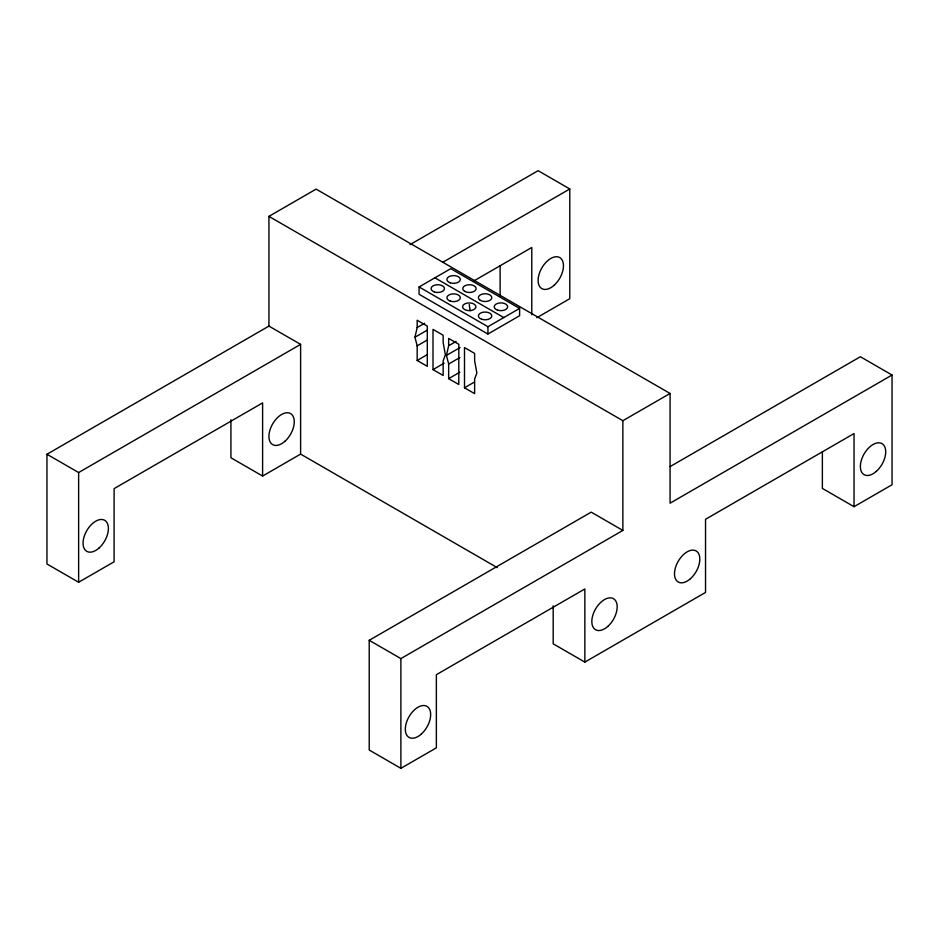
<?xml version="1.0" encoding="UTF-8"?>
<svg xmlns="http://www.w3.org/2000/svg" width="939" height="939" viewBox="0 0 939 939"><rect width="100%" height="100%" fill="white"/><g stroke="black" fill="none" stroke-linecap="round" stroke-linejoin="round"><path stroke-width="1.41" d="M414.956 337.242L417.174 327.547L417.174 320.234L427.304 326.091L427.304 366.327L417.174 360.47L417.174 345.845L414.956 337.242L427.374 330.07M446.448 355.423L448.654 345.728L448.654 338.416L458.795 344.273L458.795 384.497L448.654 378.652L448.654 364.015L446.448 355.423L460.11 347.536M230.924 419.721L230.924 457.763L262.603 476.05L262.603 402.901L114.1 488.632L114.1 561.78L78.63 582.262L46.95 563.975L46.95 454.253L268.93 326.091L268.93 216.369L316.126 189.115L670.07 393.464L670.07 503.187L892.05 375.025L892.05 484.747L854.044 506.696L822.364 488.409L822.364 451.835M410.003 244.645L538.117 170.675L569.785 188.974L569.785 298.696L536.85 317.711M46.95 454.253L78.63 472.54L300.609 344.378L300.609 454.1L497.294 567.661M442.938 262.204L569.785 188.974M419.076 286.958L450.743 268.671L519.607 308.426L519.607 315.739L487.94 334.026L419.076 294.271L419.076 286.958L487.94 326.713L519.607 308.426M473.397 281.195L531.779 247.485L531.779 314.788M417.174 327.547L424.628 323.251M417.174 345.845L427.104 340.106M417.174 360.47L427.104 354.731M448.654 345.728L456.108 341.432M433.008 369.614L443.149 375.471L443.149 360.834L445.368 354.801L443.149 342.547L443.149 335.235L433.008 329.378L433.008 369.614L444.182 363.158M448.654 364.015L459.84 357.571M262.603 476.05L300.609 454.1M448.654 378.652L459.84 372.196M464.5 387.795L474.629 393.641L474.629 379.016L476.848 372.983L474.629 360.729L474.629 353.416L464.5 347.559L464.5 387.795L474.43 382.056M268.93 216.369L622.874 420.707L670.07 393.464M553.188 605.772L553.188 643.814L584.856 662.101L584.856 588.953L436.365 674.683L436.365 747.843L400.883 768.325L369.215 750.026L369.215 640.304L591.194 512.142L622.874 530.429L622.874 420.707M670.106 466.589L860.37 356.738L892.05 375.025M369.215 640.304L400.883 658.591L622.874 530.429M584.856 662.101L705.541 592.427L705.541 519.279L854.044 433.548L854.044 506.696M434.91 277.815L503.774 317.57M268.93 326.091L300.609 344.378M469.254 304.588L470.122 310.598M500.111 265.772L500.111 296.501M487.94 326.713L487.94 334.026M400.883 658.591L400.883 768.325M78.63 472.54L78.63 582.262M470.991 310.527L469.254 310.656A6.714 3.885 0 0 1 463.162 305.14A6.714 3.885 0 0 1 474.395 304.283A6.714 3.885 0 0 1 470.991 310.527M421.271 734.11A17.923 10.341 -60 0 0 426.952 706.351A17.923 10.341 -60 0 0 405.754 725.143A17.923 10.341 -60 0 0 421.271 734.11M607.779 626.43A17.923 10.341 -60 0 0 613.46 598.671A17.923 10.341 -60 0 0 592.263 617.463A17.923 10.341 -60 0 0 607.779 626.43M450.239 282.815A6.714 3.885 0 0 0 460.321 279.458A6.714 3.885 0 0 0 450.239 276.101A6.714 3.885 0 0 0 450.239 282.815M450.239 301.102A6.714 3.885 0 0 0 460.321 297.745A6.714 3.885 0 0 0 450.239 294.388A6.714 3.885 0 0 0 450.239 301.102M481.73 319.283A6.714 3.885 0 0 0 491.801 315.927A6.714 3.885 0 0 0 481.73 312.558A6.714 3.885 0 0 0 481.73 319.283M284.881 441.33A17.923 10.341 -60 0 0 290.562 413.571A17.923 10.341 -60 0 0 269.364 432.374A17.923 10.341 -60 0 0 284.881 441.33M480.334 300.374A6.714 3.885 0 0 0 491.578 298.637A6.714 3.885 0 0 0 483.35 293.884A6.714 3.885 0 0 0 480.334 300.374M497.564 310.14A6.714 3.885 0 0 0 507.647 306.783A6.714 3.885 0 0 0 497.564 303.414A6.714 3.885 0 0 0 497.564 310.14M464.688 291.348A6.714 3.885 0 0 0 475.92 289.599A6.714 3.885 0 0 0 467.692 284.857A6.714 3.885 0 0 0 464.688 291.348M99.006 548.047A17.923 10.341 -60 0 0 104.687 520.3A17.923 10.341 -60 0 0 83.489 539.092A17.923 10.341 -60 0 0 99.006 548.047M434.405 291.959A6.714 3.885 0 0 0 444.476 288.602A6.714 3.885 0 0 0 434.405 285.245A6.714 3.885 0 0 0 434.405 291.959M876.322 471.378A17.923 10.341 -60 0 0 882.003 443.619A17.923 10.341 -60 0 0 860.805 462.411A17.923 10.341 -60 0 0 876.322 471.378M554.069 285.327A17.923 10.341 -60 0 0 559.75 257.568A17.923 10.341 -60 0 0 538.552 276.371A17.923 10.341 -60 0 0 554.069 285.327M690.447 578.694A17.923 10.341 -60 0 0 696.128 550.947A17.923 10.341 -60 0 0 674.93 569.738A17.923 10.341 -60 0 0 690.447 578.694"/></g></svg>
